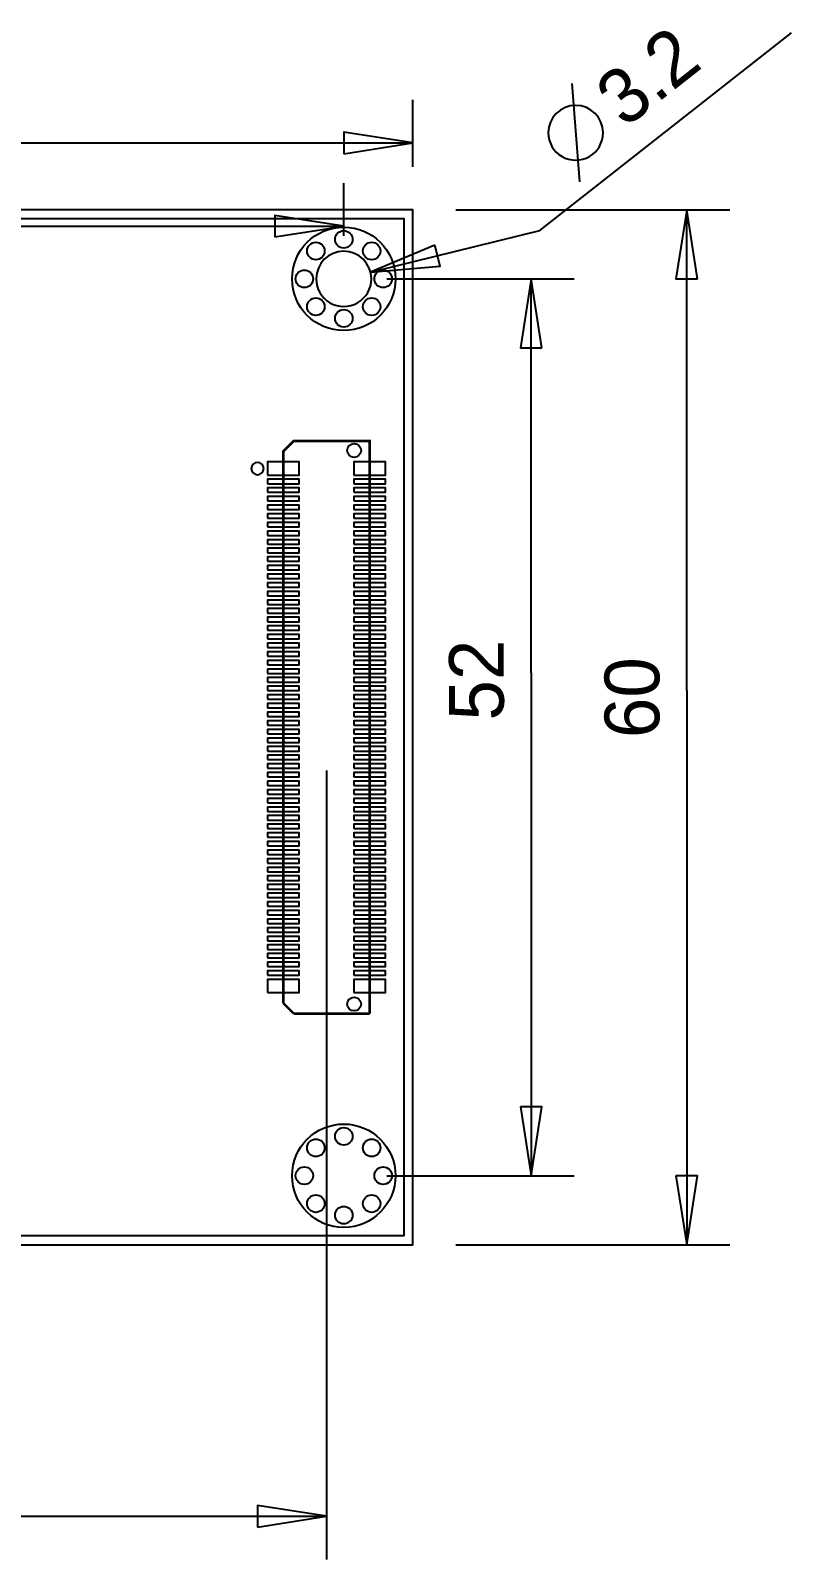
# Model space of a CAD drawing. Extents: x -15 to 102, y -18 to 70.
# Drawn here: x 57.8 to 102, y -18.2 to 70.4 of the extents above; entities that cross this region are included whole.
import ezdxf

# ---------------------------------------------------------------- set-up
doc = ezdxf.new("R2010")
doc.units = 0
doc.layers.add('123', color=253, linetype='CONTINUOUS')

msp = doc.modelspace()

# ---------------------------------------------------------------- linework, layer by layer
at = {"layer": '123'}
for points in [[(77.5538, 56.3826), (87.376, 58.801), (101.9547, 70.2728)], [(89.2219, 67.3236), (89.6718, 61.6175)], [(80, 62.5), (80, 66.381)], [(39.37, 63.881), (80, 63.881)], [(76, 63.256), (80, 63.881), (76, 64.506), (76, 63.256)], [(76, 58.5), (76, 61.555)], [(0, 0), (80, 0), (80, 60), (0, 60), (0, 0)], [(72, 58.43), (76, 59.055), (72, 59.68), (72, 58.43)], [(82.5, 60), (98.385, 60)], [(96.51, 56), (95.885, 60), (95.26, 56), (96.51, 56)], [(95.885, 32.131), (95.885, 60)], [(37.592, 59.055), (76, 59.055)], [(81.2884, 57.9457), (77.5538, 56.3826), (81.5872, 56.732), (81.2884, 57.9457)], [(78.5, 56), (89.368, 56)], [(87.493, 52), (86.868, 56), (86.243, 52), (87.493, 52)], [(86.868, 33.147), (86.868, 56)], [(86.868, 33.147), (86.868, 4)], [(95.885, 32.131), (95.885, 0)], [(75, 27.5), (75, -18.248)], [(86.243, 8), (86.868, 4), (87.493, 8), (86.243, 8)], [(78.5, 4), (89.368, 4)], [(95.26, 4), (95.885, 0), (96.51, 4), (95.26, 4)], [(82.5, 0), (98.385, 0)], [(45.72, -15.748), (75, -15.748)], [(71, -16.373), (75, -15.748), (71, -15.123), (71, -16.373)]]:
    msp.add_lwpolyline(points, dxfattribs=at)
for points in [[(91.0343, 64.4706, 0.999991), (87.8594, 64.4706, 1.000009), (91.0343, 64.4706)], [(77.6002, 56, 0.999994), (74.3998, 56, 1.000006), (77.6002, 56)]]:
    msp.add_lwpolyline(points, format="xyb", dxfattribs=at)
for points in [[(0.508, 0.508), (0.508, 59.492), (79.492, 59.492), (79.492, 0.508)], [(71.5856, 44.619), (73.4144, 44.619), (73.4144, 45.381), (71.5856, 45.381)], [(76.5856, 44.619), (78.4144, 44.619), (78.4144, 45.381), (76.5856, 45.381)], [(71.5856, 44.123), (73.4144, 44.123), (73.4144, 44.377), (71.5856, 44.377)], [(76.5856, 44.123), (78.4144, 44.123), (78.4144, 44.377), (76.5856, 44.377)], [(71.5856, 43.623), (73.4144, 43.623), (73.4144, 43.877), (71.5856, 43.877)], [(76.5856, 43.623), (78.4144, 43.623), (78.4144, 43.877), (76.5856, 43.877)], [(71.5856, 43.123), (73.4144, 43.123), (73.4144, 43.377), (71.5856, 43.377)], [(71.5856, 42.623), (73.4144, 42.623), (73.4144, 42.877), (71.5856, 42.877)], [(76.5856, 43.123), (78.4144, 43.123), (78.4144, 43.377), (76.5856, 43.377)], [(76.5856, 42.623), (78.4144, 42.623), (78.4144, 42.877), (76.5856, 42.877)], [(71.5856, 42.123), (73.4144, 42.123), (73.4144, 42.377), (71.5856, 42.377)], [(71.5856, 41.623), (73.4144, 41.623), (73.4144, 41.877), (71.5856, 41.877)], [(76.5856, 42.123), (78.4144, 42.123), (78.4144, 42.377), (76.5856, 42.377)], [(76.5856, 41.623), (78.4144, 41.623), (78.4144, 41.877), (76.5856, 41.877)], [(71.5856, 41.123), (73.4144, 41.123), (73.4144, 41.377), (71.5856, 41.377)], [(71.5856, 40.623), (73.4144, 40.623), (73.4144, 40.877), (71.5856, 40.877)], [(76.5856, 41.123), (78.4144, 41.123), (78.4144, 41.377), (76.5856, 41.377)], [(76.5856, 40.623), (78.4144, 40.623), (78.4144, 40.877), (76.5856, 40.877)], [(71.5856, 40.123), (73.4144, 40.123), (73.4144, 40.377), (71.5856, 40.377)], [(76.5856, 40.123), (78.4144, 40.123), (78.4144, 40.377), (76.5856, 40.377)], [(71.5856, 39.623), (73.4144, 39.623), (73.4144, 39.877), (71.5856, 39.877)], [(71.5856, 39.123), (73.4144, 39.123), (73.4144, 39.377), (71.5856, 39.377)], [(76.5856, 39.623), (78.4144, 39.623), (78.4144, 39.877), (76.5856, 39.877)], [(76.5856, 39.123), (78.4144, 39.123), (78.4144, 39.377), (76.5856, 39.377)], [(71.5856, 38.623), (73.4144, 38.623), (73.4144, 38.877), (71.5856, 38.877)], [(71.5856, 38.123), (73.4144, 38.123), (73.4144, 38.377), (71.5856, 38.377)], [(76.5856, 38.623), (78.4144, 38.623), (78.4144, 38.877), (76.5856, 38.877)], [(76.5856, 38.123), (78.4144, 38.123), (78.4144, 38.377), (76.5856, 38.377)], [(71.5856, 37.623), (73.4144, 37.623), (73.4144, 37.877), (71.5856, 37.877)], [(71.5856, 37.123), (73.4144, 37.123), (73.4144, 37.377), (71.5856, 37.377)], [(76.5856, 37.623), (78.4144, 37.623), (78.4144, 37.877), (76.5856, 37.877)], [(76.5856, 37.123), (78.4144, 37.123), (78.4144, 37.377), (76.5856, 37.377)], [(71.5856, 36.623), (73.4144, 36.623), (73.4144, 36.877), (71.5856, 36.877)], [(71.5856, 36.123), (73.4144, 36.123), (73.4144, 36.377), (71.5856, 36.377)], [(76.5856, 36.623), (78.4144, 36.623), (78.4144, 36.877), (76.5856, 36.877)], [(76.5856, 36.123), (78.4144, 36.123), (78.4144, 36.377), (76.5856, 36.377)], [(71.5856, 35.623), (73.4144, 35.623), (73.4144, 35.877), (71.5856, 35.877)], [(76.5856, 35.623), (78.4144, 35.623), (78.4144, 35.877), (76.5856, 35.877)], [(71.5856, 35.123), (73.4144, 35.123), (73.4144, 35.377), (71.5856, 35.377)], [(71.5856, 34.623), (73.4144, 34.623), (73.4144, 34.877), (71.5856, 34.877)], [(76.5856, 35.123), (78.4144, 35.123), (78.4144, 35.377), (76.5856, 35.377)], [(76.5856, 34.623), (78.4144, 34.623), (78.4144, 34.877), (76.5856, 34.877)], [(71.5856, 34.123), (73.4144, 34.123), (73.4144, 34.377), (71.5856, 34.377)], [(71.5856, 33.623), (73.4144, 33.623), (73.4144, 33.877), (71.5856, 33.877)], [(76.5856, 34.123), (78.4144, 34.123), (78.4144, 34.377), (76.5856, 34.377)], [(76.5856, 33.623), (78.4144, 33.623), (78.4144, 33.877), (76.5856, 33.877)], [(71.5856, 33.123), (73.4144, 33.123), (73.4144, 33.377), (71.5856, 33.377)], [(71.5856, 32.623), (73.4144, 32.623), (73.4144, 32.877), (71.5856, 32.877)], [(76.5856, 33.123), (78.4144, 33.123), (78.4144, 33.377), (76.5856, 33.377)], [(76.5856, 32.623), (78.4144, 32.623), (78.4144, 32.877), (76.5856, 32.877)], [(71.5856, 32.123), (73.4144, 32.123), (73.4144, 32.377), (71.5856, 32.377)], [(76.5856, 32.123), (78.4144, 32.123), (78.4144, 32.377), (76.5856, 32.377)], [(71.5856, 31.623), (73.4144, 31.623), (73.4144, 31.877), (71.5856, 31.877)], [(71.5856, 31.123), (73.4144, 31.123), (73.4144, 31.377), (71.5856, 31.377)], [(76.5856, 31.623), (78.4144, 31.623), (78.4144, 31.877), (76.5856, 31.877)], [(76.5856, 31.123), (78.4144, 31.123), (78.4144, 31.377), (76.5856, 31.377)], [(71.5856, 30.623), (73.4144, 30.623), (73.4144, 30.877), (71.5856, 30.877)], [(71.5856, 30.123), (73.4144, 30.123), (73.4144, 30.377), (71.5856, 30.377)], [(76.5856, 30.623), (78.4144, 30.623), (78.4144, 30.877), (76.5856, 30.877)], [(76.5856, 30.123), (78.4144, 30.123), (78.4144, 30.377), (76.5856, 30.377)], [(71.5856, 29.623), (73.4144, 29.623), (73.4144, 29.877), (71.5856, 29.877)], [(71.5856, 29.123), (73.4144, 29.123), (73.4144, 29.377), (71.5856, 29.377)], [(76.5856, 29.623), (78.4144, 29.623), (78.4144, 29.877), (76.5856, 29.877)], [(76.5856, 29.123), (78.4144, 29.123), (78.4144, 29.377), (76.5856, 29.377)], [(71.5856, 28.623), (73.4144, 28.623), (73.4144, 28.877), (71.5856, 28.877)], [(71.5856, 28.123), (73.4144, 28.123), (73.4144, 28.377), (71.5856, 28.377)], [(76.5856, 28.623), (78.4144, 28.623), (78.4144, 28.877), (76.5856, 28.877)], [(76.5856, 28.123), (78.4144, 28.123), (78.4144, 28.377), (76.5856, 28.377)], [(71.5856, 27.623), (73.4144, 27.623), (73.4144, 27.877), (71.5856, 27.877)], [(76.5856, 27.623), (78.4144, 27.623), (78.4144, 27.877), (76.5856, 27.877)], [(71.5856, 27.123), (73.4144, 27.123), (73.4144, 27.377), (71.5856, 27.377)], [(71.5856, 26.623), (73.4144, 26.623), (73.4144, 26.877), (71.5856, 26.877)], [(76.5856, 27.123), (78.4144, 27.123), (78.4144, 27.377), (76.5856, 27.377)], [(76.5856, 26.623), (78.4144, 26.623), (78.4144, 26.877), (76.5856, 26.877)], [(71.5856, 26.123), (73.4144, 26.123), (73.4144, 26.377), (71.5856, 26.377)], [(71.5856, 25.623), (73.4144, 25.623), (73.4144, 25.877), (71.5856, 25.877)], [(76.5856, 26.123), (78.4144, 26.123), (78.4144, 26.377), (76.5856, 26.377)], [(76.5856, 25.623), (78.4144, 25.623), (78.4144, 25.877), (76.5856, 25.877)], [(71.5856, 25.123), (73.4144, 25.123), (73.4144, 25.377), (71.5856, 25.377)], [(71.5856, 24.623), (73.4144, 24.623), (73.4144, 24.877), (71.5856, 24.877)], [(76.5856, 25.123), (78.4144, 25.123), (78.4144, 25.377), (76.5856, 25.377)], [(76.5856, 24.623), (78.4144, 24.623), (78.4144, 24.877), (76.5856, 24.877)], [(71.5856, 24.123), (73.4144, 24.123), (73.4144, 24.377), (71.5856, 24.377)], [(76.5856, 24.123), (78.4144, 24.123), (78.4144, 24.377), (76.5856, 24.377)], [(71.5856, 23.623), (73.4144, 23.623), (73.4144, 23.877), (71.5856, 23.877)], [(71.5856, 23.123), (73.4144, 23.123), (73.4144, 23.377), (71.5856, 23.377)], [(76.5856, 23.623), (78.4144, 23.623), (78.4144, 23.877), (76.5856, 23.877)], [(76.5856, 23.123), (78.4144, 23.123), (78.4144, 23.377), (76.5856, 23.377)], [(71.5856, 22.623), (73.4144, 22.623), (73.4144, 22.877), (71.5856, 22.877)], [(71.5856, 22.123), (73.4144, 22.123), (73.4144, 22.377), (71.5856, 22.377)], [(76.5856, 22.623), (78.4144, 22.623), (78.4144, 22.877), (76.5856, 22.877)], [(76.5856, 22.123), (78.4144, 22.123), (78.4144, 22.377), (76.5856, 22.377)], [(71.5856, 21.623), (73.4144, 21.623), (73.4144, 21.877), (71.5856, 21.877)], [(71.5856, 21.123), (73.4144, 21.123), (73.4144, 21.377), (71.5856, 21.377)], [(76.5856, 21.623), (78.4144, 21.623), (78.4144, 21.877), (76.5856, 21.877)], [(76.5856, 21.123), (78.4144, 21.123), (78.4144, 21.377), (76.5856, 21.377)], [(71.5856, 20.623), (73.4144, 20.623), (73.4144, 20.877), (71.5856, 20.877)], [(76.5856, 20.623), (78.4144, 20.623), (78.4144, 20.877), (76.5856, 20.877)], [(71.5856, 20.123), (73.4144, 20.123), (73.4144, 20.377), (71.5856, 20.377)], [(71.5856, 19.623), (73.4144, 19.623), (73.4144, 19.877), (71.5856, 19.877)], [(76.5856, 20.123), (78.4144, 20.123), (78.4144, 20.377), (76.5856, 20.377)], [(76.5856, 19.623), (78.4144, 19.623), (78.4144, 19.877), (76.5856, 19.877)], [(71.5856, 19.123), (73.4144, 19.123), (73.4144, 19.377), (71.5856, 19.377)], [(71.5856, 18.623), (73.4144, 18.623), (73.4144, 18.877), (71.5856, 18.877)], [(76.5856, 19.123), (78.4144, 19.123), (78.4144, 19.377), (76.5856, 19.377)], [(76.5856, 18.623), (78.4144, 18.623), (78.4144, 18.877), (76.5856, 18.877)], [(71.5856, 18.123), (73.4144, 18.123), (73.4144, 18.377), (71.5856, 18.377)], [(71.5856, 17.623), (73.4144, 17.623), (73.4144, 17.877), (71.5856, 17.877)], [(76.5856, 18.123), (78.4144, 18.123), (78.4144, 18.377), (76.5856, 18.377)], [(76.5856, 17.623), (78.4144, 17.623), (78.4144, 17.877), (76.5856, 17.877)], [(71.5856, 17.123), (73.4144, 17.123), (73.4144, 17.377), (71.5856, 17.377)], [(71.5856, 16.623), (73.4144, 16.623), (73.4144, 16.877), (71.5856, 16.877)], [(76.5856, 17.123), (78.4144, 17.123), (78.4144, 17.377), (76.5856, 17.377)], [(76.5856, 16.623), (78.4144, 16.623), (78.4144, 16.877), (76.5856, 16.877)], [(71.5856, 16.123), (73.4144, 16.123), (73.4144, 16.377), (71.5856, 16.377)], [(76.5856, 16.123), (78.4144, 16.123), (78.4144, 16.377), (76.5856, 16.377)], [(71.5856, 15.623), (73.4144, 15.623), (73.4144, 15.877), (71.5856, 15.877)], [(71.5856, 14.619), (73.4144, 14.619), (73.4144, 15.381), (71.5856, 15.381)], [(76.5856, 15.623), (78.4144, 15.623), (78.4144, 15.877), (76.5856, 15.877)], [(76.5856, 14.619), (78.4144, 14.619), (78.4144, 15.381), (76.5856, 15.381)]]:
    msp.add_lwpolyline(points, close=True, dxfattribs=at)
at = {"layer": '123', "const_width": 0.15}
for points in [[(72.5, 14), (72.5, 46), (73.1, 46.6), (77.5, 46.6), (77.5, 13.4)], [(73.1, 13.4), (72.5, 14)], [(77.5, 13.4), (73.1, 13.4)]]:
    msp.add_lwpolyline(points, dxfattribs=at)
at = {"layer": '123'}
msp.add_lwpolyline([(71.361, 45, 1), (70.639, 45, 1)], format="xyb", close=True, dxfattribs=at)
for centre, radius in [((76, 56), 2.9972), ((76, 56), 2.9972), ((76, 58.286), 0.508), ((76, 58.286), 0.508), ((74.3835, 57.6165), 0.508), ((74.3835, 57.6165), 0.508), ((77.6165, 57.6165), 0.508), ((77.6165, 57.6165), 0.508), ((73.714, 56), 0.508), ((73.714, 56), 0.508), ((78.286, 56), 0.508), ((78.286, 56), 0.508), ((74.3835, 54.3835), 0.508), ((74.3835, 54.3835), 0.508), ((76, 53.714), 0.508), ((76, 53.714), 0.508), ((77.6165, 54.3835), 0.508), ((77.6165, 54.3835), 0.508), ((76.6, 46.05), 0.4), ((76.6, 46.05), 0.4), ((76.6, 13.95), 0.4), ((76.6, 13.95), 0.4), ((76, 4), 2.9972), ((76, 4), 2.9972), ((76, 6.286), 0.508), ((76, 6.286), 0.508), ((74.3835, 5.6165), 0.508), ((74.3835, 5.6165), 0.508), ((77.6165, 5.6165), 0.508), ((77.6165, 5.6165), 0.508), ((73.714, 4), 0.508), ((73.714, 4), 0.508), ((78.286, 4), 0.508), ((78.286, 4), 0.508), ((74.3835, 2.3835), 0.508), ((74.3835, 2.3835), 0.508), ((77.6165, 2.3835), 0.508), ((77.6165, 2.3835), 0.508), ((76, 1.714), 0.508), ((76, 1.714), 0.508)]:
    msp.add_circle(centre, radius, dxfattribs=at)

# ---------------------------------------------------------------- texts
at = {"layer": '123', "width": 0.992}
for s, rotation, p in [('3.2', 38.199, (92.2949, 64.6916)), ('52', 90, (85.2805, 30.3911)), ('60', 90, (94.2975, 29.3751))]:
    msp.add_text(s, height=3.175, rotation=rotation, dxfattribs=at).set_placement(p)

doc.saveas('drawing.dxf')
